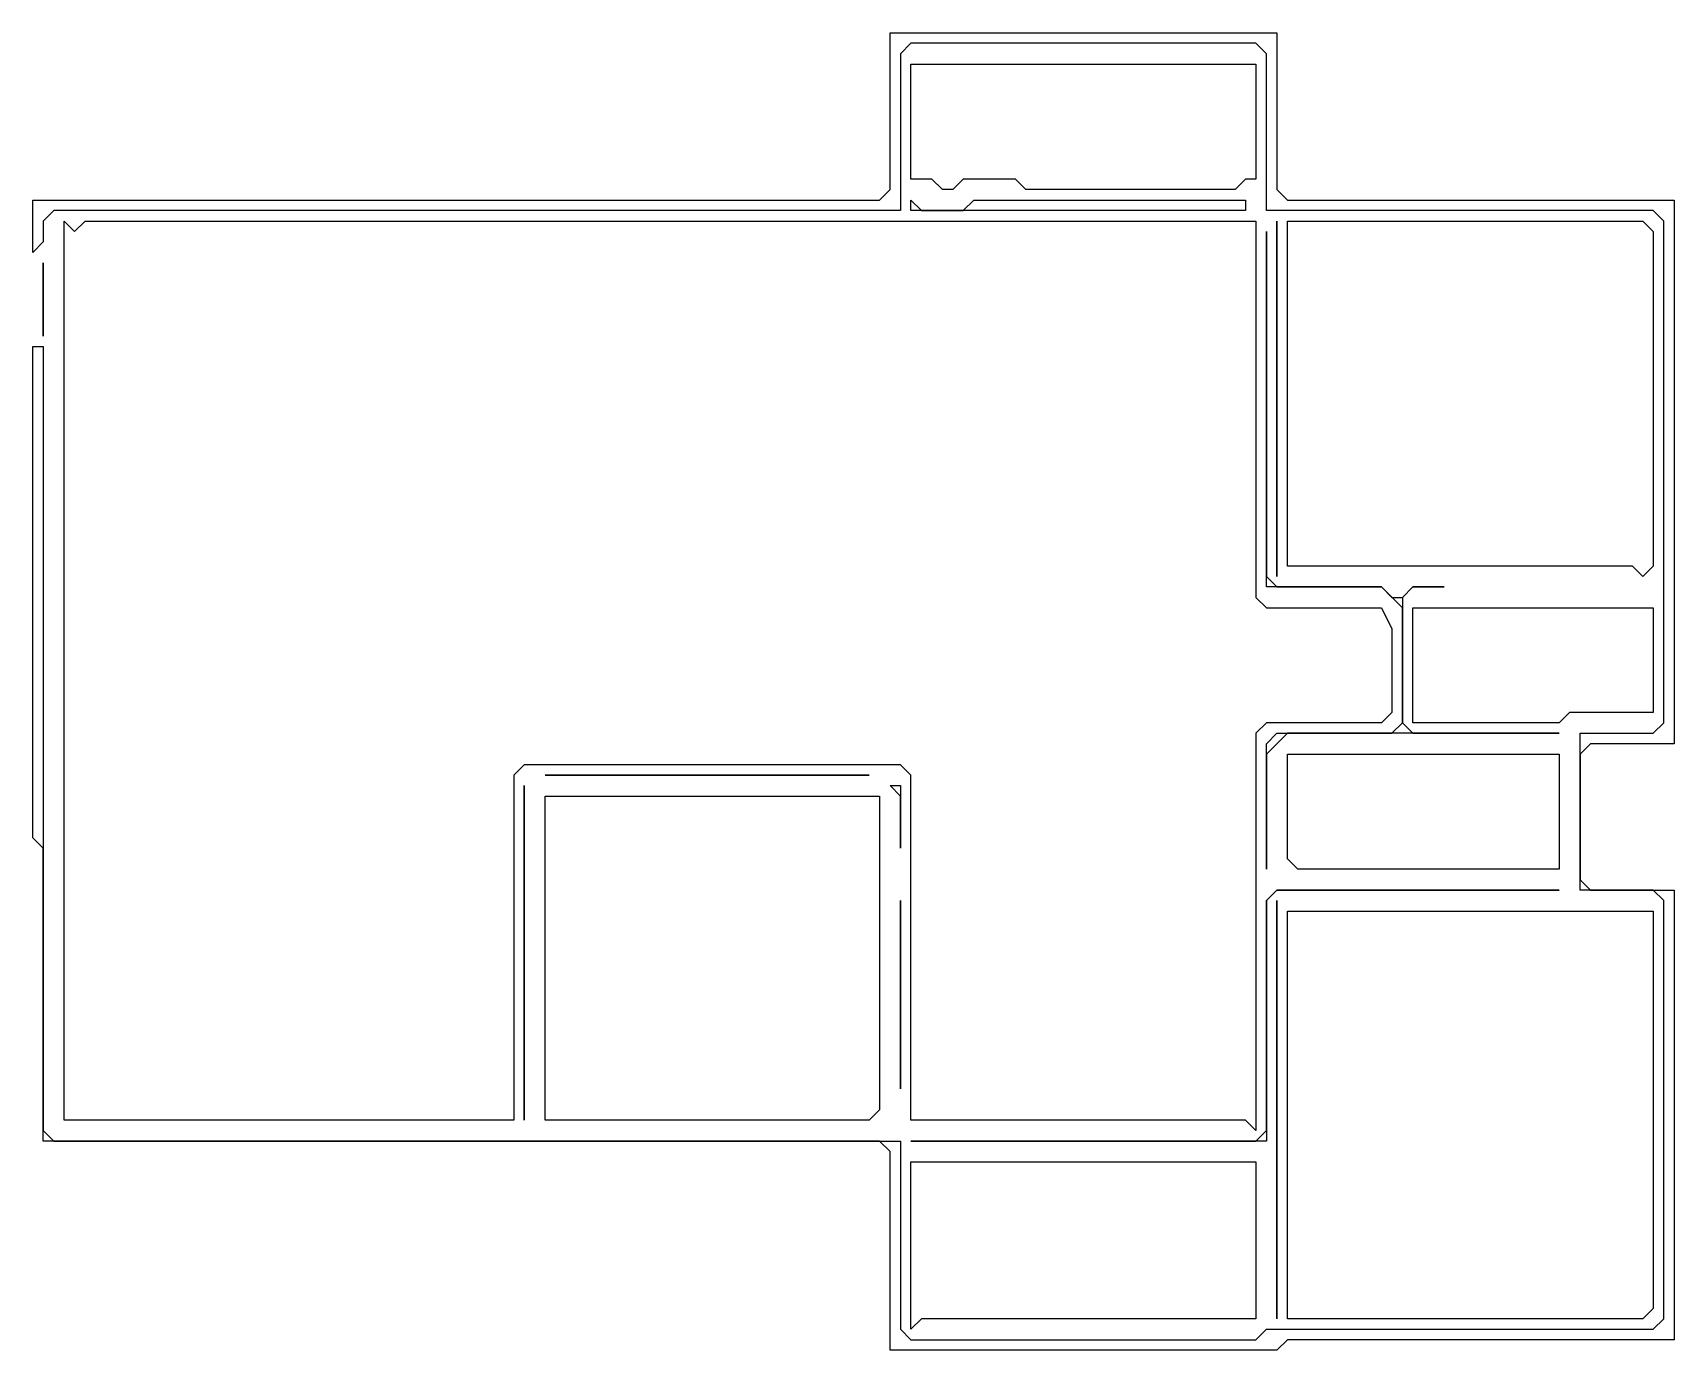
# Model space of a CAD drawing. Header units: metres. Extents: x 55 to 212, y 62 to 188.
import ezdxf

# ---------------------------------------------------------------- set-up
doc = ezdxf.new("R2010")
doc.units = ezdxf.units.M
for name, color, linetype in [('Balcony', 7, 'Continuous'), ('Bathroom', 5, 'Continuous'), ('Common_room', 2, 'Continuous'), ('Inner_walls', 9, 'Continuous'), ('Kitchen', 3, 'Continuous'), ('Living_room', 10, 'Continuous'), ('Main_gate', 1, 'Continuous'), ('Master_room', 6, 'Continuous')]:
    doc.layers.add(name, color=color, linetype=linetype)

msp = doc.modelspace()

# ---------------------------------------------------------------- linework, layer by layer
at = {"layer": 'Balcony'}
for points in [[(139, 174), (139, 185), (172, 185), (172, 174), (171, 174), (170, 173), (150, 173), (149, 174), (144, 174), (143, 173), (142, 173), (141, 174)], [(139, 64), (139, 80), (172, 80), (172, 65), (140, 65)]]:
    msp.add_lwpolyline(points, close=True, dxfattribs=at)
at = {"layer": 'Bathroom'}
msp.add_lwpolyline([(187, 122), (187, 133), (210, 133), (210, 123), (202, 123), (201, 122)], close=True, dxfattribs=at)
at = {"layer": 'Common_room'}
for points in [[(104, 84), (104, 115), (136, 115), (136, 85), (135, 84)], [(175, 65), (175, 104), (210, 104), (210, 66), (209, 65)]]:
    msp.add_lwpolyline(points, close=True, dxfattribs=at)
at = {"layer": 'Inner_walls'}
for points in [[(139, 171), (139, 172), (140, 171), (144, 171), (145, 172), (171, 172), (171, 171)], [(173, 108), (173, 120), (174, 121), (185, 121), (186, 122), (186, 133), (184, 135), (173, 135), (173, 169), (173, 136), (174, 135), (184, 135), (185, 134), (186, 134), (187, 135), (190, 135), (187, 135), (186, 134), (186, 122), (187, 121), (201, 121), (175, 121), (173, 119)], [(210, 135)], [(104, 117), (135, 117)], [(102, 84), (102, 116)], [(138, 110), (138, 115), (137, 116), (138, 116)], [(139, 82), (172, 82), (173, 83), (173, 105), (174, 106), (201, 106), (174, 106), (173, 105), (173, 82)], [(138, 87), (138, 105)], [(138, 84)]]:
    msp.add_lwpolyline(points, close=True, dxfattribs=at)
at = {"layer": 'Kitchen'}
for points in [[(57, 159)], [(175, 109), (175, 119), (201, 119), (201, 108), (176, 108)]]:
    msp.add_lwpolyline(points, close=True, dxfattribs=at)
at = {"layer": 'Living_room'}
for points in [[(172, 83), (171, 84), (139, 84), (139, 117), (138, 118), (102, 118), (101, 117), (101, 84), (58, 84), (58, 170), (59, 169), (60, 170), (172, 170), (172, 134), (173, 133), (184, 133), (185, 131), (185, 123), (184, 122), (173, 122), (172, 121)], [(174, 136), (174, 170)], [(104, 116)], [(174, 65), (174, 105)]]:
    msp.add_lwpolyline(points, close=True, dxfattribs=at)
at = {"layer": 'Main_gate'}
msp.add_lwpolyline([(56, 159), (56, 166)], close=True, dxfattribs=at)
at = {"layer": 'Master_room'}
msp.add_lwpolyline([(210, 137), (209, 136), (208, 137), (175, 137), (175, 170), (209, 170), (210, 169)], close=True, dxfattribs=at)
at = {"layer": 'Walls'}
msp.add_lwpolyline([(212, 63), (175, 63), (174, 62), (137, 62), (137, 81), (136, 82), (56, 82), (56, 110), (55, 111), (55, 158), (56, 158), (56, 83), (57, 82), (138, 82), (138, 64), (139, 63), (172, 63), (173, 64), (210, 64), (211, 65), (211, 105), (210, 106), (203, 106), (203, 121), (210, 121), (211, 122), (211, 170), (210, 171), (173, 171), (173, 186), (172, 187), (139, 187), (138, 186), (138, 171), (57, 171), (56, 170), (56, 168), (55, 167), (55, 172), (136, 172), (137, 173), (137, 188), (174, 188), (174, 173), (175, 172), (212, 172), (212, 120), (204, 120), (203, 119), (203, 107), (204, 106), (212, 106)], close=True, dxfattribs=at)

doc.saveas('drawing.dxf')
